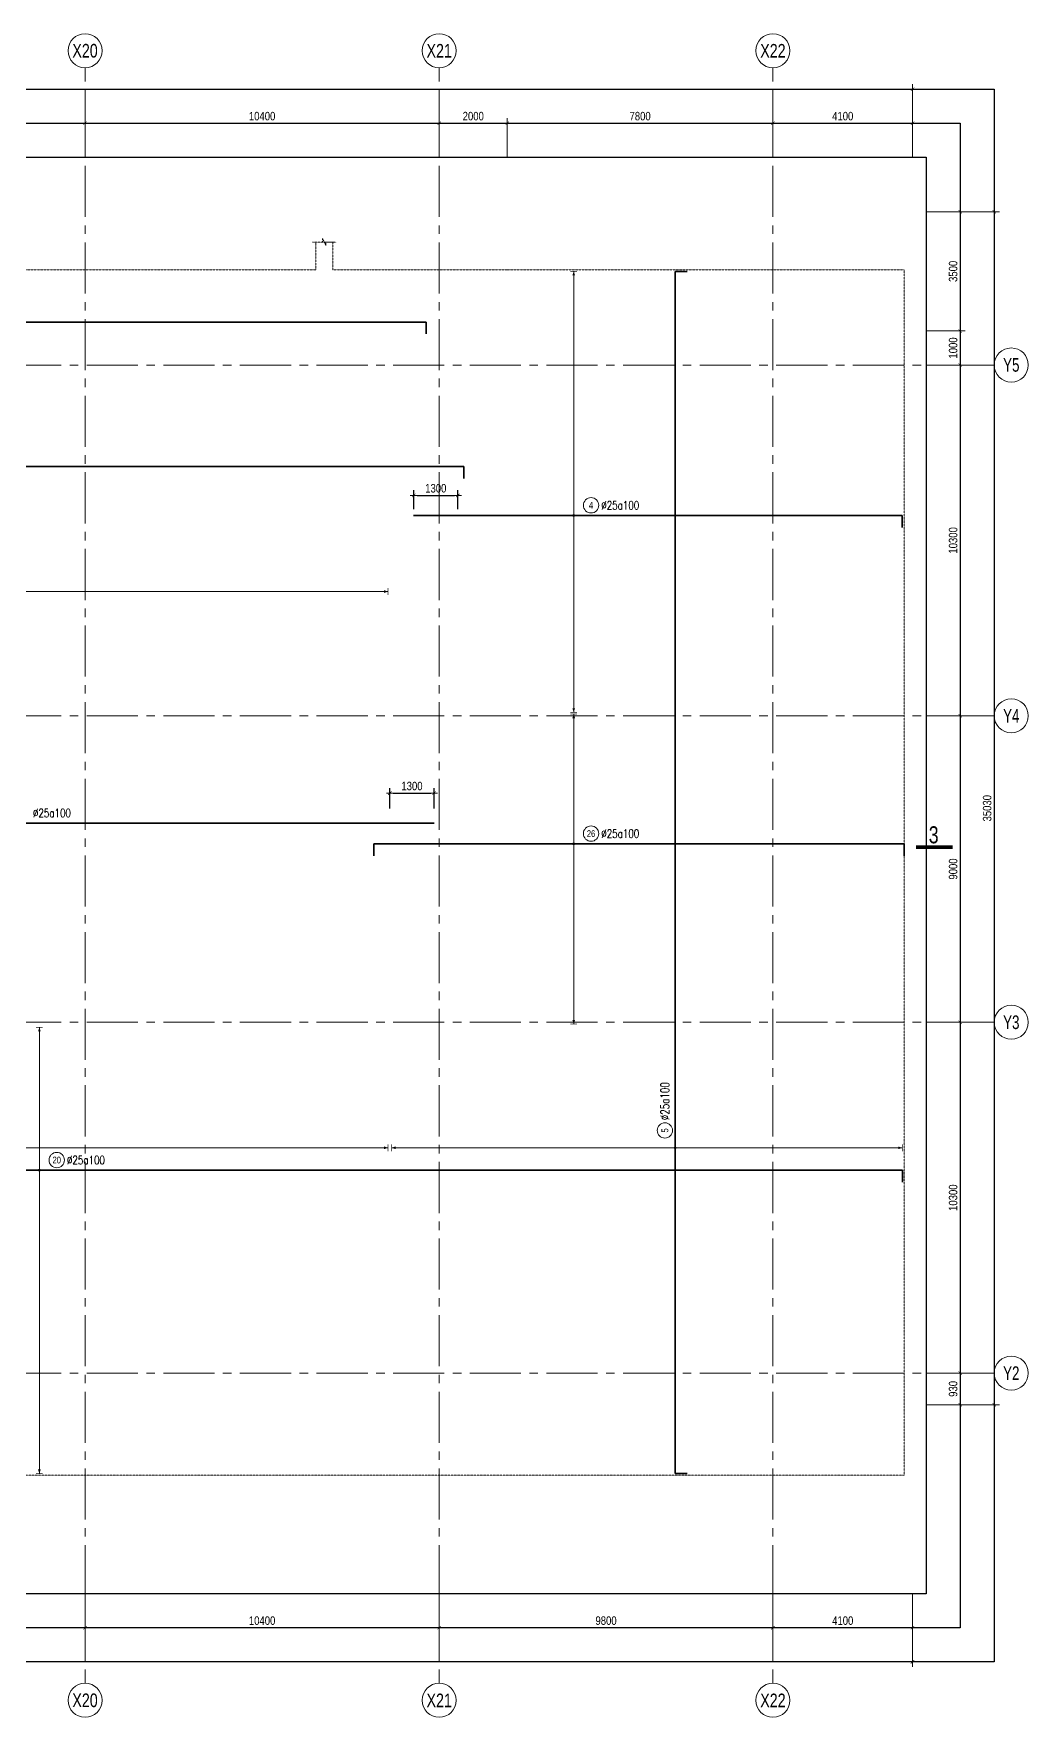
# Model space of a CAD drawing. Header units: millimetres. Extents: x -134772 to 596971, y -129535 to 35703.
# Drawn here: x 474869 to 504078, y -37177 to 12262 of the extents above; entities that cross this region are included whole.
import ezdxf
from ezdxf.enums import TextEntityAlignment as Align

# ---------------------------------------------------------------- set-up
doc = ezdxf.new("R2010")
doc.units = ezdxf.units.MM
doc.header["$MEASUREMENT"] = 0
for name, pattern in [('DASHED2', [0.375, 0.25, -0.125]), ('HIDDEN', [0.375, 0.25, -0.125]), ('POD_Grid$0$CENTER2', [1.125, 0.75, -0.125, 0.125, -0.125])]:
    doc.linetypes.add(name, pattern=pattern)
doc.layers.get('Defpoints').update_dxf_attribs({"color": 252})
for name, color, linetype, lineweight in [('NDC_S_ANNO', 7, 'Continuous', 20), ('NDC_S_CONTINUOUS', 3, 'Continuous', 20), ('NDC_S_DIM', 1, 'Continuous', 9), ('NDC_S_REBAR', 4, 'Continuous', 35), ('NDC_S_TEXT SYMBOL', 7, 'Continuous', 20), ('NDC_S_VN TEXT', 7, 'Continuous', 9), ('POD_Grid$0$NDC_S_AXIS', 5, 'POD_Grid$0$CENTER2', 13), ('POD_Grid$0$NDC_S_SYMBOL', 1, 'Continuous', 15), ('POD_Grid$0$NDC_S_TEXT SYMBOL', 7, 'Continuous', 20)]:
    doc.layers.add(name, color=color, linetype=linetype, lineweight=lineweight)
doc.styles.add('ARIAL', font='arial.ttf', dxfattribs={"width": 0.8})
doc.styles.add('NDC_ANNO', font='', dxfattribs={"width": 0.8})
doc.styles.add('NDC_ARIAL', font='arial.ttf', dxfattribs={"width": 0.8})
doc.styles.add('NDC_EN TXT', font='romans.shx', dxfattribs={"width": 0.8})
doc.styles.add('POD_Grid$0$NDC_ANNO', font='', dxfattribs={"width": 0.8})
doc.styles.get('NDC_ANNO').set_extended_font_data('Dotum')
doc.styles.get('POD_Grid$0$NDC_ANNO').set_extended_font_data('Dotum')
doc.dimstyles.new('NDC_1-100', dxfattribs={"dimscale": 100, "dimtxt": 2.5, "dimasz": 1, "dimexe": 1.5, "dimexo": 0, "dimgap": 0.8, "dimtad": 1, "dimdec": 0, "dimdsep": 46, "dimtxsty": 'NDC_ARIAL', "dimblk": 'DIMMARK', "dimcen": 49999.938995, "dimdle": 1.5, "dimclrd": 1, "dimclre": 1, "dimclrt": 3, "dimadec": 0, "dimazin": 0, "dimtfac": 1, "dimtdec": 0, "dimtix": 1, "dimtmove": 2, "dimatfit": 3, "dimfxl": 1, "dimarcsym": 0})

# ---------------------------------------------------------------- blocks, each defined once
blk = doc.blocks.new('*U51')
at = {"layer": 'POD_Grid$0$NDC_S_SYMBOL'}
blk.add_line((0, 5), (0, 9), dxfattribs=at)
blk.add_circle((0, 0), 5, dxfattribs=at)
at = {"layer": 'POD_Grid$0$NDC_S_TEXT SYMBOL', "color": 7, "style": 'POD_Grid$0$NDC_ANNO', "width": 0.8}
blk.add_attdef('GRID', text='', height=4, dxfattribs=at).set_placement((0, 0), align=Align.MIDDLE)
blk = doc.blocks.new('*U52')
at = {"layer": 'POD_Grid$0$NDC_S_SYMBOL'}
blk.add_line((5, 0), (9, 0), dxfattribs=at)
blk.add_circle((0, 0), 5, dxfattribs=at)
at = {"layer": 'POD_Grid$0$NDC_S_TEXT SYMBOL', "color": 7, "style": 'POD_Grid$0$NDC_ANNO', "width": 0.8}
blk.add_attdef('GRID', text='', height=4, rotation=270, dxfattribs=at).set_placement((0, 0), align=Align.MIDDLE)
blk = doc.blocks.new('DIMMARK')
at = {"layer": 'NDC_S_DIM', "color": 1}
blk.add_line((-1.5, 0), (1, 0), dxfattribs=at)
at = {"layer": 'NDC_S_DIM', "color": 2, "const_width": 0.15}
blk.add_lwpolyline([(-0.5, -0.5), (0.5, 0.5)], dxfattribs=at)
blk = doc.blocks.new('*D553')
at = {"layer": 'Defpoints', "color": 0, "transparency": 16777216}
for p in [(29900, -5549), (40300, -5549), (40300, -6549)]:
    blk.add_point(p, dxfattribs=at)
at = {"layer": 'NDC_S_DIM', "color": 1, "lineweight": -2, "transparency": 16777216}
for p, q in [((29900, -5549), (29900, -6699)), ((40300, -5549), (40300, -6699)), ((30000, -6549), (40200, -6549))]:
    blk.add_line(p, q, dxfattribs=at)
at = {"layer": 'NDC_S_DIM', "color": 1, "lineweight": -2, "transparency": 16777216, "xscale": 100, "yscale": 100, "zscale": 100, "rotation": 180}
blk.add_blockref('DIMMARK', (29900, -6549), dxfattribs=at)
at = {"layer": 'NDC_S_DIM', "color": 1, "lineweight": -2, "transparency": 16777216, "xscale": 100, "yscale": 100, "zscale": 100}
blk.add_blockref('DIMMARK', (40300, -6549), dxfattribs=at)
at = {"layer": 'NDC_S_DIM', "color": 3, "transparency": 16777216, "insert": (35100, -6341), "char_height": 250, "attachment_point": 5, "style": 'NDC_ARIAL'}
blk.add_mtext('10400', dxfattribs=at)
blk = doc.blocks.new('*D554')
at = {"layer": 'Defpoints', "color": 0, "transparency": 16777216}
for p in [(40300, -5549), (50700, -5549), (50700, -6549)]:
    blk.add_point(p, dxfattribs=at)
at = {"layer": 'NDC_S_DIM', "color": 1, "lineweight": -2, "transparency": 16777216}
for p, q in [((40300, -5549), (40300, -6699)), ((50700, -5549), (50700, -6699)), ((40400, -6549), (50600, -6549))]:
    blk.add_line(p, q, dxfattribs=at)
at = {"layer": 'NDC_S_DIM', "color": 1, "lineweight": -2, "transparency": 16777216, "xscale": 100, "yscale": 100, "zscale": 100, "rotation": 180}
blk.add_blockref('DIMMARK', (40300, -6549), dxfattribs=at)
at = {"layer": 'NDC_S_DIM', "color": 1, "lineweight": -2, "transparency": 16777216, "xscale": 100, "yscale": 100, "zscale": 100}
blk.add_blockref('DIMMARK', (50700, -6549), dxfattribs=at)
at = {"layer": 'NDC_S_DIM', "color": 3, "transparency": 16777216, "insert": (45500, -6341), "char_height": 250, "attachment_point": 5, "style": 'NDC_ARIAL'}
blk.add_mtext('10400', dxfattribs=at)
blk = doc.blocks.new('*D555')
at = {"layer": 'Defpoints', "color": 0, "transparency": 16777216}
for p in [(50700, -5549), (60500, -5549), (60500, -6549)]:
    blk.add_point(p, dxfattribs=at)
at = {"layer": 'NDC_S_DIM', "color": 1, "lineweight": -2, "transparency": 16777216}
for p, q in [((50700, -5549), (50700, -6699)), ((60500, -5549), (60500, -6699)), ((50800, -6549), (60400, -6549))]:
    blk.add_line(p, q, dxfattribs=at)
at = {"layer": 'NDC_S_DIM', "color": 1, "lineweight": -2, "transparency": 16777216, "xscale": 100, "yscale": 100, "zscale": 100, "rotation": 180}
blk.add_blockref('DIMMARK', (50700, -6549), dxfattribs=at)
at = {"layer": 'NDC_S_DIM', "color": 1, "lineweight": -2, "transparency": 16777216, "xscale": 100, "yscale": 100, "zscale": 100}
blk.add_blockref('DIMMARK', (60500, -6549), dxfattribs=at)
at = {"layer": 'NDC_S_DIM', "color": 3, "transparency": 16777216, "insert": (55600, -6341), "char_height": 250, "attachment_point": 5, "style": 'NDC_ARIAL'}
blk.add_mtext('9800', dxfattribs=at)
blk = doc.blocks.new('*D556')
at = {"layer": 'Defpoints', "color": 0, "transparency": 16777216}
for p in [(60500, -5549), (64600, -5549), (64600, -6549)]:
    blk.add_point(p, dxfattribs=at)
at = {"layer": 'NDC_S_DIM', "color": 1, "lineweight": -2, "transparency": 16777216}
for p, q in [((60500, -5549), (60500, -6699)), ((64600, -5549), (64600, -6699)), ((60600, -6549), (64500, -6549))]:
    blk.add_line(p, q, dxfattribs=at)
at = {"layer": 'NDC_S_DIM', "color": 1, "lineweight": -2, "transparency": 16777216, "xscale": 100, "yscale": 100, "zscale": 100, "rotation": 180}
blk.add_blockref('DIMMARK', (60500, -6549), dxfattribs=at)
at = {"layer": 'NDC_S_DIM', "color": 1, "lineweight": -2, "transparency": 16777216, "xscale": 100, "yscale": 100, "zscale": 100}
blk.add_blockref('DIMMARK', (64600, -6549), dxfattribs=at)
at = {"layer": 'NDC_S_DIM', "color": 3, "transparency": 16777216, "insert": (62550, -6341), "char_height": 250, "attachment_point": 5, "style": 'NDC_ARIAL'}
blk.add_mtext('4100', dxfattribs=at)
blk = doc.blocks.new('*D557')
at = {"layer": 'Defpoints', "color": 0, "transparency": 16777216}
for p in [(0, -5549), (64600, -5549), (64600, -7549)]:
    blk.add_point(p, dxfattribs=at)
at = {"layer": 'NDC_S_DIM', "color": 1, "lineweight": -2, "transparency": 16777216}
for p, q in [((0, -5549), (0, -7699)), ((64600, -5549), (64600, -7699)), ((100, -7549), (64500, -7549))]:
    blk.add_line(p, q, dxfattribs=at)
at = {"layer": 'NDC_S_DIM', "color": 1, "lineweight": -2, "transparency": 16777216, "xscale": 100, "yscale": 100, "zscale": 100, "rotation": 180}
blk.add_blockref('DIMMARK', (0, -7549), dxfattribs=at)
at = {"layer": 'NDC_S_DIM', "color": 1, "lineweight": -2, "transparency": 16777216, "xscale": 100, "yscale": 100, "zscale": 100}
blk.add_blockref('DIMMARK', (64600, -7549), dxfattribs=at)
at = {"layer": 'NDC_S_DIM', "color": 3, "transparency": 16777216, "insert": (32300, -7341), "char_height": 250, "attachment_point": 5, "style": 'NDC_ARIAL'}
blk.add_mtext('64600', dxfattribs=at)
blk = doc.blocks.new('*D562')
at = {"layer": 'Defpoints', "color": 0, "transparency": 16777216}
for p in [(40300, 37630), (29900, 36630), (40300, 36630)]:
    blk.add_point(p, dxfattribs=at)
at = {"layer": 'NDC_S_DIM', "color": 1, "lineweight": -2, "transparency": 16777216}
for p, q in [((29900, 36630), (29900, 37780)), ((30000, 37630), (40200, 37630)), ((40300, 36630), (40300, 37780))]:
    blk.add_line(p, q, dxfattribs=at)
at = {"layer": 'NDC_S_DIM', "color": 1, "lineweight": -2, "transparency": 16777216, "xscale": 100, "yscale": 100, "zscale": 100, "rotation": 180}
blk.add_blockref('DIMMARK', (29900, 37630), dxfattribs=at)
at = {"layer": 'NDC_S_DIM', "color": 1, "lineweight": -2, "transparency": 16777216, "xscale": 100, "yscale": 100, "zscale": 100}
blk.add_blockref('DIMMARK', (40300, 37630), dxfattribs=at)
at = {"layer": 'NDC_S_DIM', "color": 3, "transparency": 16777216, "insert": (35100, 37837), "char_height": 250, "attachment_point": 5, "style": 'NDC_ARIAL'}
blk.add_mtext('10400', dxfattribs=at)
blk = doc.blocks.new('*D563')
at = {"layer": 'Defpoints', "color": 0, "transparency": 16777216}
for p in [(50700, 37630), (40300, 36630), (50700, 36630)]:
    blk.add_point(p, dxfattribs=at)
at = {"layer": 'NDC_S_DIM', "color": 1, "lineweight": -2, "transparency": 16777216}
for p, q in [((40300, 36630), (40300, 37780)), ((40400, 37630), (50600, 37630)), ((50700, 36630), (50700, 37780))]:
    blk.add_line(p, q, dxfattribs=at)
at = {"layer": 'NDC_S_DIM', "color": 1, "lineweight": -2, "transparency": 16777216, "xscale": 100, "yscale": 100, "zscale": 100, "rotation": 180}
blk.add_blockref('DIMMARK', (40300, 37630), dxfattribs=at)
at = {"layer": 'NDC_S_DIM', "color": 1, "lineweight": -2, "transparency": 16777216, "xscale": 100, "yscale": 100, "zscale": 100}
blk.add_blockref('DIMMARK', (50700, 37630), dxfattribs=at)
at = {"layer": 'NDC_S_DIM', "color": 3, "transparency": 16777216, "insert": (45500, 37837), "char_height": 250, "attachment_point": 5, "style": 'NDC_ARIAL'}
blk.add_mtext('10400', dxfattribs=at)
blk = doc.blocks.new('*D564')
at = {"layer": 'Defpoints', "color": 0, "transparency": 16777216}
for p in [(52700, 37630), (50700, 36630), (52700, 36630)]:
    blk.add_point(p, dxfattribs=at)
at = {"layer": 'NDC_S_DIM', "color": 1, "lineweight": -2, "transparency": 16777216}
for p, q in [((50700, 36630), (50700, 37780)), ((50800, 37630), (52600, 37630)), ((52700, 36630), (52700, 37780))]:
    blk.add_line(p, q, dxfattribs=at)
at = {"layer": 'NDC_S_DIM', "color": 1, "lineweight": -2, "transparency": 16777216, "xscale": 100, "yscale": 100, "zscale": 100, "rotation": 180}
blk.add_blockref('DIMMARK', (50700, 37630), dxfattribs=at)
at = {"layer": 'NDC_S_DIM', "color": 1, "lineweight": -2, "transparency": 16777216, "xscale": 100, "yscale": 100, "zscale": 100}
blk.add_blockref('DIMMARK', (52700, 37630), dxfattribs=at)
at = {"layer": 'NDC_S_DIM', "color": 3, "transparency": 16777216, "insert": (51700, 37837), "char_height": 250, "attachment_point": 5, "style": 'NDC_ARIAL'}
blk.add_mtext('2000', dxfattribs=at)
blk = doc.blocks.new('*D565')
at = {"layer": 'Defpoints', "color": 0, "transparency": 16777216}
for p in [(64600, 37630), (60500, 36630), (64600, 36630)]:
    blk.add_point(p, dxfattribs=at)
at = {"layer": 'NDC_S_DIM', "color": 1, "lineweight": -2, "transparency": 16777216}
for p, q in [((60500, 36630), (60500, 37780)), ((60600, 37630), (64500, 37630)), ((64600, 36630), (64600, 37780))]:
    blk.add_line(p, q, dxfattribs=at)
at = {"layer": 'NDC_S_DIM', "color": 1, "lineweight": -2, "transparency": 16777216, "xscale": 100, "yscale": 100, "zscale": 100, "rotation": 180}
blk.add_blockref('DIMMARK', (60500, 37630), dxfattribs=at)
at = {"layer": 'NDC_S_DIM', "color": 1, "lineweight": -2, "transparency": 16777216, "xscale": 100, "yscale": 100, "zscale": 100}
blk.add_blockref('DIMMARK', (64600, 37630), dxfattribs=at)
at = {"layer": 'NDC_S_DIM', "color": 3, "transparency": 16777216, "insert": (62550, 37837), "char_height": 250, "attachment_point": 5, "style": 'NDC_ARIAL'}
blk.add_mtext('4100', dxfattribs=at)
blk = doc.blocks.new('*D566')
at = {"layer": 'Defpoints', "color": 0, "transparency": 16777216}
for p in [(64600, 38630), (0, 36630), (64600, 36630)]:
    blk.add_point(p, dxfattribs=at)
at = {"layer": 'NDC_S_DIM', "color": 1, "lineweight": -2, "transparency": 16777216}
for p, q in [((0, 36630), (0, 38780)), ((100, 38630), (64500, 38630)), ((64600, 36630), (64600, 38780))]:
    blk.add_line(p, q, dxfattribs=at)
at = {"layer": 'NDC_S_DIM', "color": 1, "lineweight": -2, "transparency": 16777216, "xscale": 100, "yscale": 100, "zscale": 100, "rotation": 180}
blk.add_blockref('DIMMARK', (0, 38630), dxfattribs=at)
at = {"layer": 'NDC_S_DIM', "color": 1, "lineweight": -2, "transparency": 16777216, "xscale": 100, "yscale": 100, "zscale": 100}
blk.add_blockref('DIMMARK', (64600, 38630), dxfattribs=at)
at = {"layer": 'NDC_S_DIM', "color": 3, "transparency": 16777216, "insert": (32300, 38837), "char_height": 250, "attachment_point": 5, "style": 'NDC_ARIAL'}
blk.add_mtext('64600', dxfattribs=at)
blk = doc.blocks.new('*D575')
at = {"layer": 'Defpoints', "color": 0, "transparency": 16777216}
for p in [(65000, 930), (66000, 930), (65000, 0)]:
    blk.add_point(p, dxfattribs=at)
at = {"layer": 'NDC_S_DIM', "color": 1, "lineweight": -2, "transparency": 16777216}
for p, q in [((65000, 930), (66150, 930)), ((66000, 100), (66000, 830)), ((65000, 0), (66150, 0))]:
    blk.add_line(p, q, dxfattribs=at)
at = {"layer": 'NDC_S_DIM', "color": 1, "lineweight": -2, "transparency": 16777216, "xscale": 100, "yscale": 100, "zscale": 100}
for p, rotation in [((66000, 930), 90), ((66000, 0), 270)]:
    blk.add_blockref('DIMMARK', p, dxfattribs=dict(at, rotation=rotation))
at = {"layer": 'NDC_S_DIM', "color": 3, "transparency": 16777216, "insert": (65792, 465), "char_height": 250, "attachment_point": 5, "rotation": 90, "style": 'NDC_ARIAL'}
blk.add_mtext('930', dxfattribs=at)
blk = doc.blocks.new('*D576')
at = {"layer": 'Defpoints', "color": 0, "transparency": 16777216}
for p in [(65000, 11230), (66000, 11230), (65000, 930)]:
    blk.add_point(p, dxfattribs=at)
at = {"layer": 'NDC_S_DIM', "color": 1, "lineweight": -2, "transparency": 16777216}
for p, q in [((65000, 11230), (66150, 11230)), ((66000, 1030), (66000, 11130)), ((65000, 930), (66150, 930))]:
    blk.add_line(p, q, dxfattribs=at)
at = {"layer": 'NDC_S_DIM', "color": 1, "lineweight": -2, "transparency": 16777216, "xscale": 100, "yscale": 100, "zscale": 100}
for p, rotation in [((66000, 11230), 90), ((66000, 930), 270)]:
    blk.add_blockref('DIMMARK', p, dxfattribs=dict(at, rotation=rotation))
at = {"layer": 'NDC_S_DIM', "color": 3, "transparency": 16777216, "insert": (65792, 6080), "char_height": 250, "attachment_point": 5, "rotation": 90, "style": 'NDC_ARIAL'}
blk.add_mtext('10300', dxfattribs=at)
blk = doc.blocks.new('*D577')
at = {"layer": 'Defpoints', "color": 0, "transparency": 16777216}
for p in [(65000, 20230), (66000, 20230), (65000, 11230)]:
    blk.add_point(p, dxfattribs=at)
at = {"layer": 'NDC_S_DIM', "color": 1, "lineweight": -2, "transparency": 16777216}
for p, q in [((65000, 20230), (66150, 20230)), ((66000, 11330), (66000, 20130)), ((65000, 11230), (66150, 11230))]:
    blk.add_line(p, q, dxfattribs=at)
at = {"layer": 'NDC_S_DIM', "color": 1, "lineweight": -2, "transparency": 16777216, "xscale": 100, "yscale": 100, "zscale": 100}
for p, rotation in [((66000, 20230), 90), ((66000, 11230), 270)]:
    blk.add_blockref('DIMMARK', p, dxfattribs=dict(at, rotation=rotation))
at = {"layer": 'NDC_S_DIM', "color": 3, "transparency": 16777216, "insert": (65792, 15730), "char_height": 250, "attachment_point": 5, "rotation": 90, "style": 'NDC_ARIAL'}
blk.add_mtext('9000', dxfattribs=at)
blk = doc.blocks.new('*D578')
at = {"layer": 'Defpoints', "color": 0, "transparency": 16777216}
for p in [(65000, 30530), (66000, 30530), (65000, 20230)]:
    blk.add_point(p, dxfattribs=at)
at = {"layer": 'NDC_S_DIM', "color": 1, "lineweight": -2, "transparency": 16777216}
for p, q in [((65000, 30530), (66150, 30530)), ((66000, 20330), (66000, 30430)), ((65000, 20230), (66150, 20230))]:
    blk.add_line(p, q, dxfattribs=at)
at = {"layer": 'NDC_S_DIM', "color": 1, "lineweight": -2, "transparency": 16777216, "xscale": 100, "yscale": 100, "zscale": 100}
for p, rotation in [((66000, 30530), 90), ((66000, 20230), 270)]:
    blk.add_blockref('DIMMARK', p, dxfattribs=dict(at, rotation=rotation))
at = {"layer": 'NDC_S_DIM', "color": 3, "transparency": 16777216, "insert": (65792, 25380), "char_height": 250, "attachment_point": 5, "rotation": 90, "style": 'NDC_ARIAL'}
blk.add_mtext('10300', dxfattribs=at)
blk = doc.blocks.new('*D579')
at = {"layer": 'Defpoints', "color": 0, "transparency": 16777216}
for p in [(65000, 31530), (66000, 31530), (65000, 30530)]:
    blk.add_point(p, dxfattribs=at)
at = {"layer": 'NDC_S_DIM', "color": 1, "lineweight": -2, "transparency": 16777216}
for p, q in [((65000, 31530), (66150, 31530)), ((66000, 30630), (66000, 31430)), ((65000, 30530), (66150, 30530))]:
    blk.add_line(p, q, dxfattribs=at)
at = {"layer": 'NDC_S_DIM', "color": 1, "lineweight": -2, "transparency": 16777216, "xscale": 100, "yscale": 100, "zscale": 100}
for p, rotation in [((66000, 31530), 90), ((66000, 30530), 270)]:
    blk.add_blockref('DIMMARK', p, dxfattribs=dict(at, rotation=rotation))
at = {"layer": 'NDC_S_DIM', "color": 3, "transparency": 16777216, "insert": (65792, 31030), "char_height": 250, "attachment_point": 5, "rotation": 90, "style": 'NDC_ARIAL'}
blk.add_mtext('1000', dxfattribs=at)
blk = doc.blocks.new('*D580')
at = {"layer": 'Defpoints', "color": 0, "transparency": 16777216}
for p in [(65000, 35030), (66000, 35030), (65000, 31530)]:
    blk.add_point(p, dxfattribs=at)
at = {"layer": 'NDC_S_DIM', "color": 1, "lineweight": -2, "transparency": 16777216}
for p, q in [((65000, 35030), (66150, 35030)), ((66000, 31630), (66000, 34930)), ((65000, 31530), (66150, 31530))]:
    blk.add_line(p, q, dxfattribs=at)
at = {"layer": 'NDC_S_DIM', "color": 1, "lineweight": -2, "transparency": 16777216, "xscale": 100, "yscale": 100, "zscale": 100}
for p, rotation in [((66000, 35030), 90), ((66000, 31530), 270)]:
    blk.add_blockref('DIMMARK', p, dxfattribs=dict(at, rotation=rotation))
at = {"layer": 'NDC_S_DIM', "color": 3, "transparency": 16777216, "insert": (65792, 33280), "char_height": 250, "attachment_point": 5, "rotation": 90, "style": 'NDC_ARIAL'}
blk.add_mtext('3500', dxfattribs=at)
blk = doc.blocks.new('*D581')
at = {"layer": 'Defpoints', "color": 0, "transparency": 16777216}
for p in [(65000, 35030), (67000, 35030), (65000, 0)]:
    blk.add_point(p, dxfattribs=at)
at = {"layer": 'NDC_S_DIM', "color": 1, "lineweight": -2, "transparency": 16777216}
for p, q in [((65000, 35030), (67150, 35030)), ((67000, 100), (67000, 34930)), ((65000, 0), (67150, 0))]:
    blk.add_line(p, q, dxfattribs=at)
at = {"layer": 'NDC_S_DIM', "color": 1, "lineweight": -2, "transparency": 16777216, "xscale": 100, "yscale": 100, "zscale": 100}
for p, rotation in [((67000, 35030), 90), ((67000, 0), 270)]:
    blk.add_blockref('DIMMARK', p, dxfattribs=dict(at, rotation=rotation))
at = {"layer": 'NDC_S_DIM', "color": 3, "transparency": 16777216, "insert": (66792, 17515), "char_height": 250, "attachment_point": 5, "rotation": 90, "style": 'NDC_ARIAL'}
blk.add_mtext('35030', dxfattribs=at)
blk = doc.blocks.new('*D582')
at = {"layer": 'Defpoints', "color": 0, "transparency": 16777216}
for p in [(60500, 37630), (52700, 36630), (60500, 36630)]:
    blk.add_point(p, dxfattribs=at)
at = {"layer": 'NDC_S_DIM', "color": 1, "lineweight": -2, "transparency": 16777216}
for p, q in [((52700, 36630), (52700, 37780)), ((52800, 37630), (60400, 37630)), ((60500, 36630), (60500, 37780))]:
    blk.add_line(p, q, dxfattribs=at)
at = {"layer": 'NDC_S_DIM', "color": 1, "lineweight": -2, "transparency": 16777216, "xscale": 100, "yscale": 100, "zscale": 100, "rotation": 180}
blk.add_blockref('DIMMARK', (52700, 37630), dxfattribs=at)
at = {"layer": 'NDC_S_DIM', "color": 1, "lineweight": -2, "transparency": 16777216, "xscale": 100, "yscale": 100, "zscale": 100}
blk.add_blockref('DIMMARK', (60500, 37630), dxfattribs=at)
at = {"layer": 'NDC_S_DIM', "color": 3, "transparency": 16777216, "insert": (56600, 37837), "char_height": 250, "attachment_point": 5, "style": 'NDC_ARIAL'}
blk.add_mtext('7800', dxfattribs=at)
blk = doc.blocks.new('*U992')
h = blk.add_hatch(color=6)
edge = h.paths.add_edge_path()
edge.add_arc((-2.99, 0), 0.3, 0, 360)
at = {"ltscale": 500}
for p, q in [((0, 0), (-84.01, 0)), ((-84.01, 0), (-84.01, -3.5)), ((0, 0), (162.19, 0)), ((162.19, 0), (162.19, -3.5))]:
    blk.add_line(p, q, dxfattribs=at)
at = {"layer": 'NDC_S_DIM', "color": 8}
for q in [(-2.99, 14.88), (-2.99, -8.62)]:
    blk.add_line((-2.99, 0), q, dxfattribs=at)
for points in [[(-3.99, 14.88, 0.2, 0.2, 0), (-1.99, 14.88, 0, 0, 0)], [(-3.99, -8.62, 0.2, 0.2, 0), (-1.99, -8.62, 0, 0, 0)]]:
    blk.add_lwpolyline(points, format="xyseb", dxfattribs=at)
at = {"layer": 'NDC_S_DIM'}
blk.add_circle((2.1, 3), 2.25, dxfattribs=at)
at = {"layer": 'NDC_S_DIM', "color": 6}
blk.add_circle((-2.99, 0), 0.3, dxfattribs=at)
at = {"layer": 'NDC_S_DIM', "color": 8}
for points in [[(-3.39, 13.68), (-2.99, 14.88), (-2.59, 13.68)], [(-3.39, -7.42), (-2.99, -8.62), (-2.59, -7.42)]]:
    blk.add_solid(points, dxfattribs=at)
at = {"layer": 'NDC_S_VN TEXT', "style": 'ARIAL', "width": 0.8}
blk.add_attdef('KHT', text='', height=2, dxfattribs=at).set_placement((2.1, 3), align=Align.MIDDLE_CENTER)
at = {"layer": 'NDC_S_VN TEXT', "color": 3, "style": 'NDC_EN TXT', "width": 0.75}
blk.add_attdef('DKT', (5.1, 1.75), '', height=2.5, dxfattribs=at)
blk = doc.blocks.new('*U993')
at = {"ltscale": 500}
for p, q in [((0, 0), (414.12, 0)), ((414.12, 0), (414.12, -3.5))]:
    blk.add_line(p, q, dxfattribs=at)
at = {"layer": 'NDC_S_VN TEXT', "style": 'ARIAL', "width": 0.8}
blk.add_attdef('KHT', text='', height=2, dxfattribs=at).set_placement((2.1, 3), align=Align.MIDDLE_CENTER)
at = {"layer": 'NDC_S_VN TEXT', "color": 3, "style": 'NDC_EN TXT', "width": 0.75}
blk.add_attdef('DKT', (5.1, 1.75), '', height=2.5, dxfattribs=at)
blk = doc.blocks.new('*U1001')
h = blk.add_hatch(color=6)
edge = h.paths.add_edge_path()
edge.add_arc((-2.99, 0), 0.3, 0, 360)
at = {"ltscale": 500}
for p, q in [((0, 0), (-154.01, 0)), ((0, 0), (250.42, 0)), ((250.42, 0), (250.42, -3.5))]:
    blk.add_line(p, q, dxfattribs=at)
at = {"layer": 'NDC_S_DIM', "color": 8}
for q in [(-2.99, 41.95), (-2.99, -89.05)]:
    blk.add_line((-2.99, 0), q, dxfattribs=at)
for points in [[(-3.99, 41.95, 0.2, 0.2, 0), (-1.99, 41.95, 0, 0, 0)], [(-3.99, -89.05, 0.2, 0.2, 0), (-1.99, -89.05, 0, 0, 0)]]:
    blk.add_lwpolyline(points, format="xyseb", dxfattribs=at)
at = {"layer": 'NDC_S_DIM'}
blk.add_circle((2.1, 3), 2.25, dxfattribs=at)
at = {"layer": 'NDC_S_DIM', "color": 6}
blk.add_circle((-2.99, 0), 0.3, dxfattribs=at)
at = {"layer": 'NDC_S_DIM', "color": 8}
for points in [[(-3.39, 40.75), (-2.99, 41.95), (-2.59, 40.75)], [(-3.39, -87.85), (-2.99, -89.05), (-2.59, -87.85)]]:
    blk.add_solid(points, dxfattribs=at)
at = {"layer": 'NDC_S_VN TEXT', "style": 'ARIAL', "width": 0.8}
blk.add_attdef('KHT', text='', height=2, dxfattribs=at).set_placement((2.1, 3), align=Align.MIDDLE_CENTER)
at = {"layer": 'NDC_S_VN TEXT', "color": 3, "style": 'NDC_EN TXT', "width": 0.75}
blk.add_attdef('DKT', (5.1, 1.75), '', height=2.5, dxfattribs=at)
blk = doc.blocks.new('*U1002')
h = blk.add_hatch(color=6)
edge = h.paths.add_edge_path()
edge.add_arc((-2.99, 0), 0.3, 0, 360)
at = {"ltscale": 500}
for p, q in [((0, 0), (-61.69, 0)), ((-61.69, 0), (-61.69, -3.5)), ((0, 0), (94.01, 0)), ((94.01, 0), (94.01, -3.5))]:
    blk.add_line(p, q, dxfattribs=at)
at = {"layer": 'NDC_S_DIM', "color": 8}
for q in [(-2.99, 38.1), (-2.99, -52.9)]:
    blk.add_line((-2.99, 0), q, dxfattribs=at)
for points in [[(-3.99, 38.1, 0.2, 0.2, 0), (-1.99, 38.1, 0, 0, 0)], [(-3.99, -52.9, 0.2, 0.2, 0), (-1.99, -52.9, 0, 0, 0)]]:
    blk.add_lwpolyline(points, format="xyseb", dxfattribs=at)
at = {"layer": 'NDC_S_DIM'}
blk.add_circle((2.1, 3), 2.25, dxfattribs=at)
at = {"layer": 'NDC_S_DIM', "color": 6}
blk.add_circle((-2.99, 0), 0.3, dxfattribs=at)
at = {"layer": 'NDC_S_DIM', "color": 8}
for points in [[(-3.39, 36.9), (-2.99, 38.1), (-2.59, 36.9)], [(-3.39, -51.7), (-2.99, -52.9), (-2.59, -51.7)]]:
    blk.add_solid(points, dxfattribs=at)
at = {"layer": 'NDC_S_VN TEXT', "style": 'ARIAL', "width": 0.8}
blk.add_attdef('KHT', text='', height=2, dxfattribs=at).set_placement((2.1, 3), align=Align.MIDDLE_CENTER)
at = {"layer": 'NDC_S_VN TEXT', "color": 3, "style": 'NDC_EN TXT', "width": 0.75}
blk.add_attdef('DKT', (5.1, 1.75), '', height=2.5, dxfattribs=at)
blk = doc.blocks.new('*U1003')
h = blk.add_hatch(color=6)
edge = h.paths.add_edge_path()
edge.add_arc((-2.99, 0), 0.3, 0, 360)
at = {"ltscale": 500}
for p, q in [((0, 0), (-49.99, 0)), ((-49.99, 0), (-49.99, 0)), ((0, 0), (93.51, 0)), ((93.51, 0), (93.51, -3.5))]:
    blk.add_line(p, q, dxfattribs=at)
at = {"layer": 'NDC_S_DIM', "color": 8}
for q in [(-2.99, 71.7), (-2.99, -57.8)]:
    blk.add_line((-2.99, 0), q, dxfattribs=at)
for points in [[(-3.99, 71.7, 0.2, 0.2, 0), (-1.99, 71.7, 0, 0, 0)], [(-3.99, -57.8, 0.2, 0.2, 0), (-1.99, -57.8, 0, 0, 0)]]:
    blk.add_lwpolyline(points, format="xyseb", dxfattribs=at)
at = {"layer": 'NDC_S_DIM'}
blk.add_circle((2.1, 3), 2.25, dxfattribs=at)
at = {"layer": 'NDC_S_DIM', "color": 6}
blk.add_circle((-2.99, 0), 0.3, dxfattribs=at)
at = {"layer": 'NDC_S_DIM', "color": 8}
for points in [[(-3.39, 70.5), (-2.99, 71.7), (-2.59, 70.5)], [(-3.39, -56.6), (-2.99, -57.8), (-2.59, -56.6)]]:
    blk.add_solid(points, dxfattribs=at)
at = {"layer": 'NDC_S_VN TEXT', "style": 'ARIAL', "width": 0.8}
blk.add_attdef('KHT', text='', height=2, dxfattribs=at).set_placement((2.1, 3), align=Align.MIDDLE_CENTER)
at = {"layer": 'NDC_S_VN TEXT', "color": 3, "style": 'NDC_EN TXT', "width": 0.75}
blk.add_attdef('DKT', (5.1, 1.75), '', height=2.5, dxfattribs=at)
blk = doc.blocks.new('*U1004')
h = blk.add_hatch(color=6)
edge = h.paths.add_edge_path()
edge.add_arc((-2.99, 0), 0.3, 0, 360)
at = {"ltscale": 500}
for p, q in [((0, 0), (-98.64, 0)), ((-98.64, 0), (-98.64, -3.5)), ((0, 0), (254.36, 0)), ((254.36, 0), (254.36, -3.5))]:
    blk.add_line(p, q, dxfattribs=at)
at = {"layer": 'NDC_S_DIM', "color": 8}
for q in [(-2.99, 83.28), (-2.99, -66.72)]:
    blk.add_line((-2.99, 0), q, dxfattribs=at)
for points in [[(-3.99, 83.28, 0.2, 0.2, 0), (-1.99, 83.28, 0, 0, 0)], [(-3.99, -66.72, 0.2, 0.2, 0), (-1.99, -66.72, 0, 0, 0)]]:
    blk.add_lwpolyline(points, format="xyseb", dxfattribs=at)
at = {"layer": 'NDC_S_DIM'}
blk.add_circle((2.1, 3), 2.25, dxfattribs=at)
at = {"layer": 'NDC_S_DIM', "color": 6}
blk.add_circle((-2.99, 0), 0.3, dxfattribs=at)
at = {"layer": 'NDC_S_DIM', "color": 8}
for points in [[(-3.39, 82.08), (-2.99, 83.28), (-2.59, 82.08)], [(-3.39, -65.52), (-2.99, -66.72), (-2.59, -65.52)]]:
    blk.add_solid(points, dxfattribs=at)
at = {"layer": 'NDC_S_VN TEXT', "style": 'ARIAL', "width": 0.8}
blk.add_attdef('KHT', text='', height=2, dxfattribs=at).set_placement((2.1, 3), align=Align.MIDDLE_CENTER)
at = {"layer": 'NDC_S_VN TEXT', "color": 3, "style": 'NDC_EN TXT', "width": 0.75}
blk.add_attdef('DKT', (5.1, 1.75), '', height=2.5, dxfattribs=at)
blk = doc.blocks.new('*D1053')
at = {"layer": 'Defpoints', "color": 0, "transparency": 16777216}
for p in [(487328, -1296), (486028, -1703), (487328, -1703)]:
    blk.add_point(p, dxfattribs=at)
at = {"layer": 'NDC_S_DIM', "color": 1, "lineweight": -2, "transparency": 16777216}
for p, q in [((486028, -1703), (486028, -1146)), ((486128, -1296), (487228, -1296)), ((487328, -1703), (487328, -1146))]:
    blk.add_line(p, q, dxfattribs=at)
at = {"layer": 'NDC_S_DIM', "color": 1, "lineweight": -2, "transparency": 16777216, "xscale": 100, "yscale": 100, "zscale": 100, "rotation": 180}
blk.add_blockref('DIMMARK', (486028, -1296), dxfattribs=at)
at = {"layer": 'NDC_S_DIM', "color": 1, "lineweight": -2, "transparency": 16777216, "xscale": 100, "yscale": 100, "zscale": 100}
blk.add_blockref('DIMMARK', (487328, -1296), dxfattribs=at)
at = {"layer": 'NDC_S_DIM', "color": 3, "transparency": 16777216, "insert": (486678, -1088), "char_height": 250, "attachment_point": 5, "style": 'NDC_ARIAL'}
blk.add_mtext('1300', dxfattribs=at)
blk = doc.blocks.new('*U1054')
at = {"ltscale": 500}
for p in [(0, 0), (122.9, 0)]:
    blk.add_line(p, (122.9, 0), dxfattribs=at)
at = {"layer": 'NDC_S_VN TEXT', "style": 'ARIAL', "width": 0.8}
blk.add_attdef('KHT', text='', height=2, dxfattribs=at).set_placement((2.1, 3), align=Align.MIDDLE_CENTER)
at = {"layer": 'NDC_S_VN TEXT', "color": 3, "style": 'NDC_EN TXT', "width": 0.75}
blk.add_attdef('DKT', (5.1, 1.75), '', height=2.5, dxfattribs=at)
blk = doc.blocks.new('*D1055')
at = {"layer": 'Defpoints', "color": 0, "transparency": 16777216}
for p in [(486628, -10040), (485328, -10494), (486628, -10494)]:
    blk.add_point(p, dxfattribs=at)
at = {"layer": 'NDC_S_DIM', "color": 1, "lineweight": -2, "transparency": 16777216}
for p, q in [((485328, -10494), (485328, -9890)), ((485428, -10040), (486528, -10040)), ((486628, -10494), (486628, -9890))]:
    blk.add_line(p, q, dxfattribs=at)
at = {"layer": 'NDC_S_DIM', "color": 1, "lineweight": -2, "transparency": 16777216, "xscale": 100, "yscale": 100, "zscale": 100, "rotation": 180}
blk.add_blockref('DIMMARK', (485328, -10040), dxfattribs=at)
at = {"layer": 'NDC_S_DIM', "color": 1, "lineweight": -2, "transparency": 16777216, "xscale": 100, "yscale": 100, "zscale": 100}
blk.add_blockref('DIMMARK', (486628, -10040), dxfattribs=at)
at = {"layer": 'NDC_S_DIM', "color": 3, "transparency": 16777216, "insert": (485978, -9832), "char_height": 250, "attachment_point": 5, "style": 'NDC_ARIAL'}
blk.add_mtext('1300', dxfattribs=at)
blk = doc.blocks.new('*U1057')
h = blk.add_hatch(color=6)
edge = h.paths.add_edge_path()
edge.add_arc((-2.99, 0), 0.3, 0, 360)
at = {"ltscale": 500}
for p, q in [((0, 0), (-43.17, 0)), ((-43.17, 0), (-43.17, -3.5)), ((0, 0), (91.02, 0)), ((91.02, 0), (91.02, -3.5))]:
    blk.add_line(p, q, dxfattribs=at)
at = {"layer": 'NDC_S_DIM', "color": 8}
for q in [(-2.99, 96.7), (-2.99, -138.3)]:
    blk.add_line((-2.99, 0), q, dxfattribs=at)
for points in [[(-3.99, 96.7, 0.2, 0.2, 0), (-1.99, 96.7, 0, 0, 0)], [(-3.99, -138.3, 0.2, 0.2, 0), (-1.99, -138.3, 0, 0, 0)]]:
    blk.add_lwpolyline(points, format="xyseb", dxfattribs=at)
at = {"layer": 'NDC_S_DIM'}
blk.add_circle((2.1, 3), 2.25, dxfattribs=at)
at = {"layer": 'NDC_S_DIM', "color": 6}
blk.add_circle((-2.99, 0), 0.3, dxfattribs=at)
at = {"layer": 'NDC_S_DIM', "color": 8}
for points in [[(-3.39, 95.5), (-2.99, 96.7), (-2.59, 95.5)], [(-3.39, -137.1), (-2.99, -138.3), (-2.59, -137.1)]]:
    blk.add_solid(points, dxfattribs=at)
at = {"layer": 'NDC_S_VN TEXT', "style": 'ARIAL', "width": 0.8}
blk.add_attdef('KHT', text='', height=2, dxfattribs=at).set_placement((2.1, 3), align=Align.MIDDLE_CENTER)
at = {"layer": 'NDC_S_VN TEXT', "color": 3, "style": 'NDC_EN TXT', "width": 0.75}
blk.add_attdef('DKT', (5.1, 1.75), '', height=2.5, dxfattribs=at)
blk = doc.blocks.new('*U1058')
h = blk.add_hatch(color=6)
edge = h.paths.add_edge_path()
edge.add_arc((-2.99, 0), 0.3, 0, 360)
at = {"ltscale": 500}
for p, q in [((0, 0), (-98.64, 0)), ((-98.64, 0), (-98.64, -3.5)), ((0, 0), (37.56, 0)), ((37.56, 0), (37.56, -3.5))]:
    blk.add_line(p, q, dxfattribs=at)
at = {"layer": 'NDC_S_DIM', "color": 8}
for q in [(-2.99, 113.65), (-2.99, -126.26)]:
    blk.add_line((-2.99, 0), q, dxfattribs=at)
for points in [[(-3.99, 113.65, 0.2, 0.2, 0), (-1.99, 113.65, 0, 0, 0)], [(-3.99, -126.26, 0.2, 0.2, 0), (-1.99, -126.26, 0, 0, 0)]]:
    blk.add_lwpolyline(points, format="xyseb", dxfattribs=at)
at = {"layer": 'NDC_S_DIM'}
blk.add_circle((2.1, 3), 2.25, dxfattribs=at)
at = {"layer": 'NDC_S_DIM', "color": 6}
blk.add_circle((-2.99, 0), 0.3, dxfattribs=at)
at = {"layer": 'NDC_S_DIM', "color": 8}
for points in [[(-3.39, 112.45), (-2.99, 113.65), (-2.59, 112.45)], [(-3.39, -125.06), (-2.99, -126.26), (-2.59, -125.06)]]:
    blk.add_solid(points, dxfattribs=at)
at = {"layer": 'NDC_S_VN TEXT', "style": 'ARIAL', "width": 0.8}
blk.add_attdef('KHT', text='', height=2, dxfattribs=at).set_placement((2.1, 3), align=Align.MIDDLE_CENTER)
at = {"layer": 'NDC_S_VN TEXT', "color": 3, "style": 'NDC_EN TXT', "width": 0.75}
blk.add_attdef('DKT', (5.1, 1.75), '', height=2.5, dxfattribs=at)
blk = doc.blocks.new('*U275')
at = {"layer": 'NDC_S_ANNO', "color": 0, "linetype": 'ByBlock', "lineweight": -2}
blk.add_line((-4.36, 0), (1, 0), dxfattribs=at)
at = {"layer": 'NDC_S_ANNO', "ltscale": 0.005, "const_width": 0.5}
blk.add_lwpolyline([(1, 0), (-4.36, 0)], dxfattribs=at)
at = {"layer": 'NDC_S_TEXT SYMBOL', "linetype": 'ByBlock', "lineweight": -2, "style": 'NDC_ANNO', "width": 0.8}
blk.add_attdef('DETAIL', text='', height=2.5, dxfattribs=at).set_placement((-1.05, 1.82), align=Align.MIDDLE_RIGHT)
blk = doc.blocks.new('luoi truc hotel')
at = {"layer": 'Defpoints'}
for points in [[(-2400, 38629.6), (67000, 38629.6), (67000, -7549.1), (-2400, -7549.1)], [(-1400, 37629.6), (66000, 37629.6), (66000, -6549.1), (-1400, -6549.1)], [(-400, 36629.6), (65000, 36629.6), (65000, -5549.1), (-400, -5549.1)]]:
    blk.add_lwpolyline(points, close=True, dxfattribs=at)
at = {"layer": 'POD_Grid$0$NDC_S_AXIS', "ltscale": 2000}
for points in [[(40300, 38629.6), (40300, -7549.1)], [(50700, 38629.6), (50700, -7549.1)], [(60500, 38629.6), (60500, -7549.1)], [(-2400, 30530), (67000, 30530)], [(-2400, 20230), (67000, 20230)], [(-2400, 11230), (67000, 11230)], [(-2400, 930), (67000, 930)]]:
    blk.add_lwpolyline(points, dxfattribs=at)
at = {"layer": 'POD_Grid$0$NDC_S_AXIS'}
ref = blk.add_blockref('*U51', (40300, 39759.6), dxfattribs=dict(at, xscale=-100, yscale=100, zscale=100, rotation=180))
ref.add_attrib('GRID', 'X20', dxfattribs={"layer": 'POD_Grid$0$NDC_S_TEXT SYMBOL', "color": 7, "height": 400, "style": 'POD_Grid$0$NDC_ANNO', "width": 0.8}).set_placement((40300, 39759.6), align=Align.MIDDLE)
ref = blk.add_blockref('*U51', (50700, 39759.6), dxfattribs=dict(at, xscale=-100, yscale=100, zscale=100, rotation=180))
ref.add_attrib('GRID', 'X21', dxfattribs={"layer": 'POD_Grid$0$NDC_S_TEXT SYMBOL', "color": 7, "height": 400, "style": 'POD_Grid$0$NDC_ANNO', "width": 0.8}).set_placement((50700, 39759.6), align=Align.MIDDLE)
ref = blk.add_blockref('*U51', (60500, 39759.6), dxfattribs=dict(at, xscale=-100, yscale=100, zscale=100, rotation=180))
ref.add_attrib('GRID', 'X22', dxfattribs={"layer": 'POD_Grid$0$NDC_S_TEXT SYMBOL', "color": 7, "height": 400, "style": 'POD_Grid$0$NDC_ANNO', "width": 0.8}).set_placement((60500, 39759.6), align=Align.MIDDLE)
ref = blk.add_blockref('*U52', (67500, 30530), dxfattribs=dict(at, xscale=-100, yscale=100, zscale=100))
ref.add_attrib('GRID', 'Y5', dxfattribs={"layer": 'POD_Grid$0$NDC_S_TEXT SYMBOL', "color": 7, "height": 400, "style": 'POD_Grid$0$NDC_ANNO', "width": 0.75}).set_placement((67500, 30530), align=Align.MIDDLE)
ref = blk.add_blockref('*U52', (67500, 20230), dxfattribs=dict(at, xscale=-100, yscale=100, zscale=100))
ref.add_attrib('GRID', 'Y4', dxfattribs={"layer": 'POD_Grid$0$NDC_S_TEXT SYMBOL', "color": 7, "height": 400, "style": 'POD_Grid$0$NDC_ANNO', "width": 0.75}).set_placement((67500, 20230), align=Align.MIDDLE)
ref = blk.add_blockref('*U52', (67500, 11230), dxfattribs=dict(at, xscale=-100, yscale=100, zscale=100))
ref.add_attrib('GRID', 'Y3', dxfattribs={"layer": 'POD_Grid$0$NDC_S_TEXT SYMBOL', "color": 7, "height": 400, "style": 'POD_Grid$0$NDC_ANNO', "width": 0.75}).set_placement((67500, 11230), align=Align.MIDDLE)
ref = blk.add_blockref('*U52', (67500, 930), dxfattribs=dict(at, xscale=-100, yscale=100, zscale=100))
ref.add_attrib('GRID', 'Y2', dxfattribs={"layer": 'POD_Grid$0$NDC_S_TEXT SYMBOL', "color": 7, "height": 400, "style": 'POD_Grid$0$NDC_ANNO', "width": 0.75}).set_placement((67500, 930), align=Align.MIDDLE)
at = {"layer": 'POD_Grid$0$NDC_S_AXIS', "xscale": 100, "yscale": 100, "zscale": 100}
for p, values in [((40300, -8679.1), {'GRID': 'X20'}), ((50700, -8679.1), {'GRID': 'X21'}), ((60500, -8679.1), {'GRID': 'X22'})]:
    blk.add_blockref('*U51', p, dxfattribs=at).add_auto_attribs(values)
at = {"layer": 'NDC_S_DIM'}
for base, p1, p2, picture, middle in [((64600, 38629.6), (0, 36629.6), (64600, 36629.6), '*D566', (32300, 38837.2)), ((40300, 37629.6), (29900, 36629.6), (40300, 36629.6), '*D562', (35100, 37837.2)), ((50700, 37629.6), (40300, 36629.6), (50700, 36629.6), '*D563', (45500, 37837.2)), ((52700, 37629.6), (50700, 36629.6), (52700, 36629.6), '*D564', (51700, 37837.2)), ((60500, 37629.6), (52700, 36629.6), (60500, 36629.6), '*D582', (56600, 37837.2)), ((64600, 37629.6), (60500, 36629.6), (64600, 36629.6), '*D565', (62550, 37837.2)), ((64600, -7549.1), (0, -5549.1), (64600, -5549.1), '*D557', (32300, -7341.5)), ((40300, -6549.1), (29900, -5549.1), (40300, -5549.1), '*D553', (35100, -6341.5)), ((50700, -6549.1), (40300, -5549.1), (50700, -5549.1), '*D554', (45500, -6341.5)), ((60500, -6549.1), (50700, -5549.1), (60500, -5549.1), '*D555', (55600, -6341.5)), ((64600, -6549.1), (60500, -5549.1), (64600, -5549.1), '*D556', (62550, -6341.5))]:
    dim = blk.add_linear_dim(base=base, p1=p1, p2=p2, dimstyle='NDC_1-100', dxfattribs=at)
    dim.commit()
    dim.dimension.update_dxf_attribs({"geometry": picture, "text_midpoint": middle})
for base, p1, p2, picture, middle in [((66000, 35030.4919), (65000, 31530), (65000, 35030.4919), '*D580', (65792.2715, 33280.246)), ((67000, 35030.4919), (65000, 0), (65000, 35030.4919), '*D581', (66792.2715, 17515.246)), ((66000, 31530), (65000, 30530), (65000, 31530), '*D579', (65792.4, 31030)), ((66000, 30530), (65000, 20230), (65000, 30530), '*D578', (65792.3, 25380)), ((66000, 20230), (65000, 11230), (65000, 20230), '*D577', (65792.4, 15730)), ((66000, 11230), (65000, 930), (65000, 11230), '*D576', (65792.3, 6080)), ((66000, 930), (65000, 0), (65000, 930), '*D575', (65792.3, 465))]:
    dim = blk.add_linear_dim(base=base, p1=p1, p2=p2, angle=90, dimstyle='NDC_1-100', dxfattribs=at)
    dim.commit()
    dim.dimension.update_dxf_attribs({"geometry": picture, "text_midpoint": middle})

msp = doc.modelspace()

# ---------------------------------------------------------------- linework, layer by layer
at = {"layer": 'NDC_S_CONTINUOUS', "linetype": 'HIDDEN'}
msp.add_lwpolyline([(488777.6, 5332), (484777.6, 5332), (484777.6, 5332), (483652.6, 5332), (483652.6, 6144.3), (483152.6, 6144.3), (483152.6, 5332), (462427.6, 5332), (462427.6, 6132.2), (455527.6, 6132.2), (455527.6, 5332), (436077.6, 5332), (436077.6, -30068.3), (500427.6, -30068.3), (500427.6, 5332), (488777.6, 5332), (488777.6, 5332)], dxfattribs=at)
at = {"layer": 'NDC_S_DIM', "linetype": 'HIDDEN'}
msp.add_lwpolyline([(483752.6, 6144.3), (483452.6, 6144.3), (483452.6, 6044.3), (483352.6, 6244.3), (483352.6, 6144.3), (483052.6, 6144.3)], dxfattribs=at)

# ---------------------------------------------------------------- block references
at = {"layer": 'NDC_S_DIM'}
msp.add_blockref('luoi truc hotel', (436077.6, -27997.8), dxfattribs=at)
at = {"layer": 'NDC_S_REBAR', "linetype": 'DASHED2', "xscale": 100, "yscale": 100, "zscale": 100, "rotation": 90}
for name, p, values in [('*U1057', (471447.2, -3820.4), {'KHT': '18', 'DKT': '%%C25a100'}), ('*U1004', (493705.5, -20154.1), {'KHT': '5', 'DKT': '%%C25a100'}), ('*U1058', (472651.8, -20154.1), {'KHT': '16', 'DKT': '%%C25a100'})]:
    msp.add_blockref(name, p, dxfattribs=at).add_auto_attribs(values)
at = {"layer": 'NDC_S_REBAR', "linetype": 'DASHED2', "xscale": 100, "yscale": 100, "zscale": 100}
for name, p, values in [('*U992', (470178.8, 3793.8), {'KHT': '25', 'DKT': '%%C25a100'}), ('*U1003', (491026.3, -1887.7), {'KHT': '4', 'DKT': '%%C25a100'}), ('*U1002', (491026.3, -11528.1), {'KHT': '26', 'DKT': '%%C25a100'}), ('*U1001', (475335.8, -21113.2), {'KHT': '20', 'DKT': '%%C25a100'})]:
    msp.add_blockref(name, p, dxfattribs=at).add_auto_attribs(values)
msp.add_blockref('*U993', (446085.4, -452), dxfattribs=at)
at = {"layer": 'NDC_S_REBAR', "linetype": 'DASHED2'}
ref = msp.add_blockref('*U1054', (474337.4, -10923.1), dxfattribs=dict(at, xscale=100, yscale=100, zscale=100))
ref.add_attrib('DKT', '%%C25a100', (474847.3, -10748.1), dxfattribs={"layer": 'NDC_S_VN TEXT', "color": 3, "height": 250, "style": 'NDC_EN TXT', "width": 0.75})
at = {"layer": 'NDC_S_VN TEXT', "xscale": 200, "yscale": 200, "zscale": 200}
msp.add_blockref('*U275', (501653.4, -11626.6), dxfattribs=at).add_auto_attribs({'DETAIL': '3'})

# ---------------------------------------------------------------- dimensions: what is measured, and where the dimension line sits
at = {"layer": 'NDC_S_DIM'}
for base, p1, p2, picture, middle in [((487327.6, -1295.5), (486027.6, -1703), (487327.6, -1703), '*D1053', (486677.6, -1087.8)), ((486627.6, -10040), (485327.6, -10493.5), (486627.6, -10493.5), '*D1055', (485977.6, -9832.3))]:
    dim = msp.add_linear_dim(base=base, p1=p1, p2=p2, dimstyle='NDC_1-100', dxfattribs=at)
    dim.commit()
    dim.dimension.update_dxf_attribs({"geometry": picture, "text_midpoint": middle})

doc.saveas('drawing.dxf')
